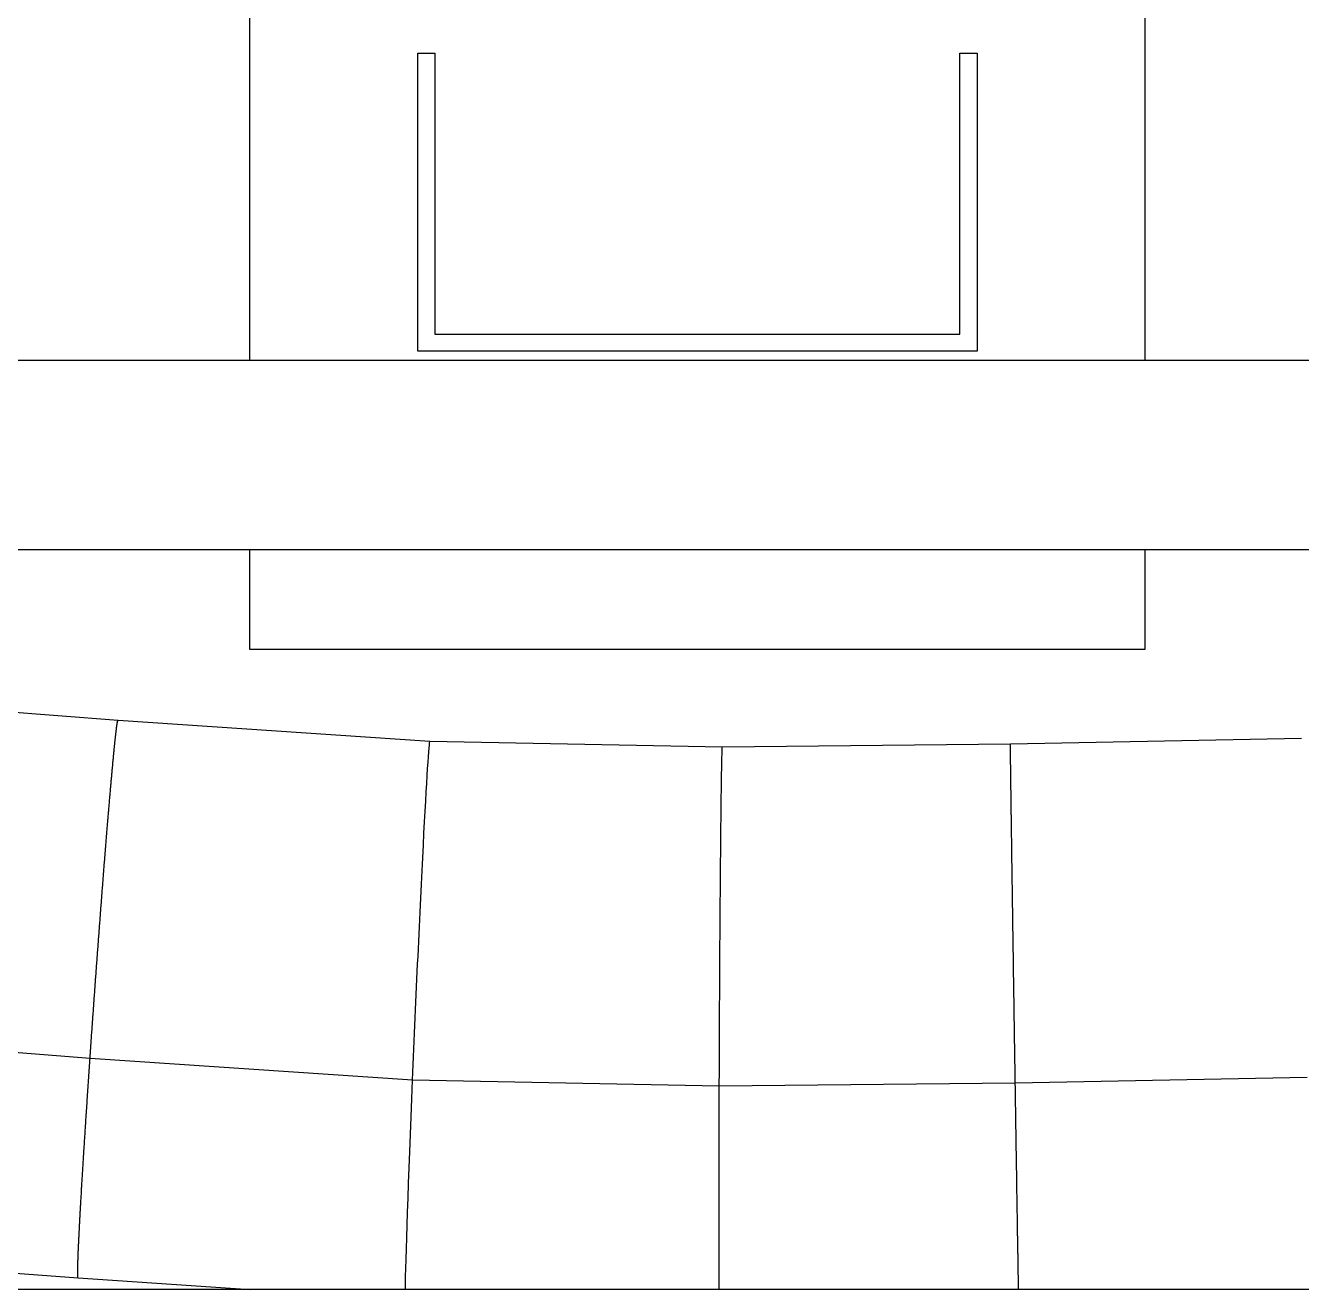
# Model space of a CAD drawing. Header units: millimetres. Extents: x -107267 to 109426, y -98906 to 83910.
# Drawn here: x 61369.7 to 61540.8, y 3720 to 3889.5 of the extents above; entities that cross this region are included whole.
import ezdxf

# ---------------------------------------------------------------- set-up
doc = ezdxf.new("R2010")
doc.units = ezdxf.units.MM
doc.layers.add('Top (Plan) View-HVACG_dwg', color=254, linetype='Continuous')

# ---------------------------------------------------------------- blocks, each defined once
blk = doc.blocks.new('*U232')
at = {"layer": 'Top (Plan) View-HVACG_dwg', "color": 0, "linetype": 'ByBlock', "lineweight": -2}
for p, q in [((160405.26, 165046.52), (160405.26, 165127.75)), ((160525.26, 165127.75), (160525.26, 165046.52)), ((160427.76, 165087.75), (160430.06, 165087.75)), ((160427.76, 165047.75), (160427.76, 165087.75)), ((160430.06, 165087.75), (160430.06, 165050.05)), ((160500.46, 165087.75), (160502.76, 165087.75)), ((160500.46, 165050.05), (160500.46, 165087.75)), ((160502.76, 165087.75), (160502.76, 165047.75)), ((160430.06, 165050.05), (160500.46, 165050.05)), ((160818.44, 165046.52), (160313.92, 165046.52)), ((160502.76, 165047.75), (160427.76, 165047.75)), ((160818.44, 165021.12), (160313.92, 165021.12)), ((160405.26, 165007.75), (160405.26, 165021.12)), ((160525.26, 165021.12), (160525.26, 165007.75)), ((160525.26, 165007.75), (160405.26, 165007.75)), ((160339.9, 165001.92), (160387.57, 164998.28)), ((160387.57, 164998.28), (160429.39, 164995.48)), ((160429.39, 164995.48), (160468.61, 164994.69)), ((160468.61, 164994.69), (160507.24, 164995.09)), ((160507.24, 164995.09), (160546.26, 164995.86)), ((160383.82, 164952.92), (160339.93, 164956.27)), ((160427.06, 164950.02), (160383.82, 164952.92)), ((160468.19, 164949.2), (160427.06, 164950.02)), ((160507.88, 164949.6), (160468.19, 164949.2)), ((160547.04, 164950.38), (160507.88, 164949.6)), ((160341.08, 164926.61), (160382.2, 164923.47)), ((160382.2, 164923.47), (160405.3, 164921.92)), ((160818.44, 164921.92), (160313.92, 164921.92))]:
    blk.add_line(p, q, dxfattribs=at)
at = {"layer": 'Top (Plan) View-HVACG_dwg', "color": 0, "linetype": 'ByBlock', "lineweight": -2, "extrusion": (0, 0, -1)}
for centre, major_axis, ratio, start_param, end_param in [((160427.77, 164958), (-1.63, -37.47), 0.009665, 1.355756, 3.141367), ((160468.43, 164957.19), (0.18, 37.5), 0.005484, -1.785527, -0.000083), ((160427.77, 164958), (-1.63, -37.47), 0.009665, 0.273206, 1.355756), ((160468.43, 164957.19), (0.18, 37.5), 0.005484, 3.488791, 4.497658)]:
    blk.add_ellipse(centre, major_axis=major_axis, ratio=ratio, start_param=start_param, end_param=end_param, dxfattribs=at)
at = {"layer": 'Top (Plan) View-HVACG_dwg', "color": 0, "linetype": 'ByBlock', "lineweight": -2}
for points, knots in [([(160383.82, 164952.92), (160383.83, 164953.07), (160383.85, 164953.36), (160383.88, 164953.81), (160383.91, 164954.26), (160383.94, 164954.71), (160383.97, 164955.16), (160384, 164955.61), (160384.03, 164956.06), (160384.06, 164956.51), (160384.1, 164956.96), (160384.13, 164957.42), (160384.16, 164957.87), (160384.19, 164958.32), (160384.22, 164958.78), (160384.26, 164959.23), (160384.29, 164959.69), (160384.32, 164960.14), (160384.35, 164960.6), (160384.39, 164961.05), (160384.42, 164961.51), (160384.45, 164961.97), (160384.49, 164962.42), (160384.52, 164962.88), (160384.55, 164963.33), (160384.58, 164963.78), (160384.62, 164964.24), (160384.65, 164964.69), (160384.68, 164965.14), (160384.72, 164965.6), (160384.75, 164966.05), (160384.78, 164966.5), (160384.82, 164966.95), (160384.85, 164967.4), (160384.88, 164967.85), (160384.92, 164968.29), (160384.95, 164968.74), (160384.98, 164969.18), (160385.02, 164969.63), (160385.05, 164970.07), (160385.08, 164970.51), (160385.12, 164970.95), (160385.15, 164971.39), (160385.18, 164971.82), (160385.21, 164972.26), (160385.25, 164972.69), (160385.28, 164973.12), (160385.31, 164973.55), (160385.35, 164973.98), (160385.38, 164974.4), (160385.41, 164974.83), (160385.44, 164975.25), (160385.48, 164975.67), (160385.51, 164976.09), (160385.54, 164976.5), (160385.57, 164976.91), (160385.61, 164977.32), (160385.64, 164977.73), (160385.67, 164978.14), (160385.7, 164978.54), (160385.73, 164978.94), (160385.76, 164979.34), (160385.8, 164979.73), (160385.83, 164980.12), (160385.86, 164980.51), (160385.89, 164980.9), (160385.92, 164981.28), (160385.95, 164981.66), (160385.98, 164982.04), (160386.01, 164982.41), (160386.04, 164982.79), (160386.07, 164983.15), (160386.1, 164983.52), (160386.13, 164983.88), (160386.16, 164984.24), (160386.19, 164984.59), (160386.22, 164984.94), (160386.25, 164985.29), (160386.28, 164985.63), (160386.3, 164985.97), (160386.33, 164986.31), (160386.36, 164986.64), (160386.39, 164986.97), (160386.42, 164987.29), (160386.44, 164987.61), (160386.47, 164987.93), (160386.5, 164988.24), (160386.52, 164988.55), (160386.55, 164988.85), (160386.58, 164989.15), (160386.6, 164989.45), (160386.63, 164989.74), (160386.65, 164990.03), (160386.68, 164990.31), (160386.7, 164990.59), (160386.73, 164990.86), (160386.75, 164991.13), (160386.78, 164991.4), (160386.8, 164991.66), (160386.83, 164991.92), (160386.85, 164992.17), (160386.87, 164992.42), (160386.89, 164992.66), (160386.92, 164992.9), (160386.94, 164993.13), (160386.96, 164993.36), (160386.98, 164993.58), (160387, 164993.8), (160387.02, 164994.01), (160387.04, 164994.22), (160387.06, 164994.43), (160387.08, 164994.63), (160387.1, 164994.82), (160387.12, 164995.01), (160387.14, 164995.19), (160387.16, 164995.37), (160387.18, 164995.54), (160387.2, 164995.71), (160387.21, 164995.88), (160387.23, 164996.03), (160387.25, 164996.19), (160387.26, 164996.33), (160387.28, 164996.48), (160387.3, 164996.61), (160387.31, 164996.75), (160387.33, 164996.87), (160387.34, 164996.99), (160387.36, 164997.11), (160387.37, 164997.22), (160387.38, 164997.32), (160387.4, 164997.42), (160387.41, 164997.52), (160387.42, 164997.61), (160387.43, 164997.69), (160387.45, 164997.77), (160387.46, 164997.84), (160387.47, 164997.91), (160387.48, 164997.97), (160387.49, 164998.02), (160387.5, 164998.07), (160387.51, 164998.12), (160387.52, 164998.16), (160387.53, 164998.19), (160387.53, 164998.22), (160387.54, 164998.24), (160387.55, 164998.26), (160387.56, 164998.27), (160387.56, 164998.28), (160387.57, 164998.28), (160387.57, 164998.28)], [0, 0, 0, 0, 0.003876, 0.0077519, 0.0116279, 0.0155039, 0.0193798, 0.0232558, 0.0271318, 0.0310078, 0.0348837, 0.0387597, 0.0426357, 0.0465116, 0.0503876, 0.0542636, 0.0581395, 0.0620155, 0.0658915, 0.0697674, 0.0736434, 0.0775194, 0.0813953, 0.0852713, 0.0891473, 0.0930233, 0.0968992, 0.1007752, 0.1046512, 0.1085271, 0.1124031, 0.1162791, 0.120155, 0.124031, 0.127907, 0.1317829, 0.1356589, 0.1395349, 0.1434109, 0.1472868, 0.1511628, 0.1550388, 0.1589147, 0.1627907, 0.1666667, 0.1705426, 0.1744186, 0.1782946, 0.1821705, 0.1860465, 0.1899225, 0.1937984, 0.1976744, 0.2015504, 0.2054264, 0.2093023, 0.2131783, 0.2170543, 0.2209302, 0.2248062, 0.2286822, 0.2325581, 0.2364341, 0.2403101, 0.244186, 0.248062, 0.251938, 0.255814, 0.2596899, 0.2635659, 0.2674419, 0.2713178, 0.2751938, 0.2790698, 0.2829457, 0.2868217, 0.2906977, 0.2945736, 0.2984496, 0.3023256, 0.3062016, 0.3100775, 0.3139535, 0.3178295, 0.3217054, 0.3255814, 0.3294574, 0.3333333, 0.3372093, 0.3410853, 0.3449612, 0.3488372, 0.3527132, 0.3565891, 0.3604651, 0.3643411, 0.3682171, 0.372093, 0.375969, 0.379845, 0.3837209, 0.3875969, 0.3914729, 0.3953488, 0.3992248, 0.4031008, 0.4069767, 0.4108527, 0.4147287, 0.4186047, 0.4224806, 0.4263566, 0.4302326, 0.4341085, 0.4379845, 0.4418605, 0.4457364, 0.4496124, 0.4534884, 0.4573643, 0.4612403, 0.4651163, 0.4689922, 0.4728682, 0.4767442, 0.4806202, 0.4844961, 0.4883721, 0.4922481, 0.496124, 0.5, 0.503876, 0.5077519, 0.5116279, 0.5155039, 0.5193798, 0.5232558, 0.5271318, 0.5310078, 0.5348837, 0.5387597, 0.5426357, 0.5465116, 0.5503876, 0.5542636, 0.5581395, 0.5620155, 0.5658915, 0.5685211, 0.5685211, 0.5685211, 0.5685211]), ([(160507.88, 164949.6), (160507.88, 164949.75), (160507.88, 164950.05), (160507.87, 164950.5), (160507.86, 164950.95), (160507.86, 164951.4), (160507.85, 164951.85), (160507.84, 164952.3), (160507.84, 164952.75), (160507.83, 164953.21), (160507.82, 164953.66), (160507.82, 164954.11), (160507.81, 164954.57), (160507.8, 164955.02), (160507.79, 164955.48), (160507.79, 164955.94), (160507.78, 164956.39), (160507.77, 164956.85), (160507.77, 164957.3), (160507.76, 164957.76), (160507.75, 164958.22), (160507.75, 164958.67), (160507.74, 164959.13), (160507.73, 164959.59), (160507.73, 164960.04), (160507.72, 164960.5), (160507.71, 164960.95), (160507.71, 164961.41), (160507.7, 164961.86), (160507.69, 164962.31), (160507.68, 164962.77), (160507.68, 164963.22), (160507.67, 164963.67), (160507.66, 164964.12), (160507.66, 164964.57), (160507.65, 164965.02), (160507.64, 164965.46), (160507.64, 164965.91), (160507.63, 164966.35), (160507.63, 164966.8), (160507.62, 164967.24), (160507.61, 164967.68), (160507.61, 164968.12), (160507.6, 164968.56), (160507.59, 164968.99), (160507.59, 164969.43), (160507.58, 164969.86), (160507.57, 164970.29), (160507.57, 164970.72), (160507.56, 164971.14), (160507.55, 164971.57), (160507.55, 164971.99), (160507.54, 164972.41), (160507.54, 164972.83), (160507.53, 164973.25), (160507.52, 164973.66), (160507.52, 164974.07), (160507.51, 164974.48), (160507.51, 164974.89), (160507.5, 164975.29), (160507.49, 164975.69), (160507.49, 164976.09), (160507.48, 164976.49), (160507.48, 164976.88), (160507.47, 164977.27), (160507.47, 164977.66), (160507.46, 164978.04), (160507.46, 164978.42), (160507.45, 164978.8), (160507.44, 164979.17), (160507.44, 164979.55), (160507.43, 164979.92), (160507.43, 164980.28), (160507.42, 164980.64), (160507.42, 164981), (160507.41, 164981.36), (160507.41, 164981.71), (160507.4, 164982.05), (160507.4, 164982.4), (160507.39, 164982.74), (160507.39, 164983.08), (160507.38, 164983.41), (160507.38, 164983.74), (160507.38, 164984.06), (160507.37, 164984.39), (160507.37, 164984.7), (160507.36, 164985.02), (160507.36, 164985.33), (160507.35, 164985.63), (160507.35, 164985.93), (160507.35, 164986.23), (160507.34, 164986.52), (160507.34, 164986.81), (160507.33, 164987.09), (160507.33, 164987.37), (160507.33, 164987.65), (160507.32, 164987.92), (160507.32, 164988.19), (160507.32, 164988.45), (160507.31, 164988.7), (160507.31, 164988.96), (160507.3, 164989.2), (160507.3, 164989.45), (160507.3, 164989.69), (160507.3, 164989.92), (160507.29, 164990.15), (160507.29, 164990.37), (160507.29, 164990.59), (160507.28, 164990.81), (160507.28, 164991.02), (160507.28, 164991.22), (160507.28, 164991.42), (160507.27, 164991.61), (160507.27, 164991.8), (160507.27, 164991.99), (160507.27, 164992.17), (160507.26, 164992.34), (160507.26, 164992.51), (160507.26, 164992.67), (160507.26, 164992.83), (160507.26, 164992.99), (160507.25, 164993.13), (160507.25, 164993.28), (160507.25, 164993.41), (160507.25, 164993.55), (160507.25, 164993.67), (160507.25, 164993.8), (160507.25, 164993.91), (160507.24, 164994.02), (160507.24, 164994.13), (160507.24, 164994.23), (160507.24, 164994.32), (160507.24, 164994.41), (160507.24, 164994.49), (160507.24, 164994.57), (160507.24, 164994.65), (160507.24, 164994.71), (160507.24, 164994.77), (160507.24, 164994.83), (160507.24, 164994.88), (160507.24, 164994.93), (160507.24, 164994.97), (160507.24, 164995), (160507.24, 164995.03), (160507.24, 164995.05), (160507.24, 164995.07), (160507.24, 164995.08), (160507.24, 164995.09), (160507.24, 164995.09), (160507.24, 164995.09)], [0, 0, 0, 0, 0.003876, 0.0077519, 0.0116279, 0.0155039, 0.0193798, 0.0232558, 0.0271318, 0.0310078, 0.0348837, 0.0387597, 0.0426357, 0.0465116, 0.0503876, 0.0542636, 0.0581395, 0.0620155, 0.0658915, 0.0697674, 0.0736434, 0.0775194, 0.0813953, 0.0852713, 0.0891473, 0.0930233, 0.0968992, 0.1007752, 0.1046512, 0.1085271, 0.1124031, 0.1162791, 0.120155, 0.124031, 0.127907, 0.1317829, 0.1356589, 0.1395349, 0.1434109, 0.1472868, 0.1511628, 0.1550388, 0.1589147, 0.1627907, 0.1666667, 0.1705426, 0.1744186, 0.1782946, 0.1821705, 0.1860465, 0.1899225, 0.1937984, 0.1976744, 0.2015504, 0.2054264, 0.2093023, 0.2131783, 0.2170543, 0.2209302, 0.2248062, 0.2286822, 0.2325581, 0.2364341, 0.2403101, 0.244186, 0.248062, 0.251938, 0.255814, 0.2596899, 0.2635659, 0.2674419, 0.2713178, 0.2751938, 0.2790698, 0.2829457, 0.2868217, 0.2906977, 0.2945736, 0.2984496, 0.3023256, 0.3062016, 0.3100775, 0.3139535, 0.3178295, 0.3217054, 0.3255814, 0.3294574, 0.3333333, 0.3372093, 0.3410853, 0.3449612, 0.3488372, 0.3527132, 0.3565891, 0.3604651, 0.3643411, 0.3682171, 0.372093, 0.375969, 0.379845, 0.3837209, 0.3875969, 0.3914729, 0.3953488, 0.3992248, 0.4031008, 0.4069767, 0.4108527, 0.4147287, 0.4186047, 0.4224806, 0.4263566, 0.4302326, 0.4341085, 0.4379845, 0.4418605, 0.4457364, 0.4496124, 0.4534884, 0.4573643, 0.4612403, 0.4651163, 0.4689922, 0.4728682, 0.4767442, 0.4806202, 0.4844961, 0.4883721, 0.4922481, 0.496124, 0.5, 0.503876, 0.5077519, 0.5116279, 0.5155039, 0.5193798, 0.5232558, 0.5271318, 0.5310078, 0.5348837, 0.5387597, 0.5426357, 0.5465116, 0.5503876, 0.5542636, 0.5581395, 0.5620155, 0.5658915, 0.5683211, 0.5683211, 0.5683211, 0.5683211]), ([(160382.2, 164923.47), (160382.2, 164923.47), (160382.2, 164923.47), (160382.2, 164923.47), (160382.19, 164923.48), (160382.19, 164923.5), (160382.18, 164923.52), (160382.18, 164923.55), (160382.17, 164923.58), (160382.17, 164923.62), (160382.17, 164923.66), (160382.16, 164923.71), (160382.16, 164923.77), (160382.16, 164923.83), (160382.16, 164923.89), (160382.16, 164923.97), (160382.16, 164924.04), (160382.16, 164924.12), (160382.16, 164924.21), (160382.16, 164924.3), (160382.16, 164924.4), (160382.16, 164924.51), (160382.16, 164924.62), (160382.16, 164924.73), (160382.17, 164924.85), (160382.17, 164924.98), (160382.17, 164925.11), (160382.18, 164925.24), (160382.18, 164925.38), (160382.19, 164925.53), (160382.19, 164925.68), (160382.2, 164925.84), (160382.2, 164926), (160382.21, 164926.17), (160382.21, 164926.34), (160382.22, 164926.52), (160382.23, 164926.7), (160382.24, 164926.89), (160382.24, 164927.08), (160382.25, 164927.28), (160382.26, 164927.48), (160382.27, 164927.69), (160382.28, 164927.9), (160382.29, 164928.12), (160382.3, 164928.34), (160382.31, 164928.57), (160382.32, 164928.8), (160382.34, 164929.04), (160382.35, 164929.28), (160382.36, 164929.53), (160382.37, 164929.78), (160382.39, 164930.03), (160382.4, 164930.29), (160382.41, 164930.56), (160382.43, 164930.83), (160382.44, 164931.1), (160382.46, 164931.38), (160382.47, 164931.66), (160382.49, 164931.95), (160382.5, 164932.24), (160382.52, 164932.53), (160382.54, 164932.83), (160382.55, 164933.14), (160382.57, 164933.44), (160382.59, 164933.76), (160382.61, 164934.07), (160382.63, 164934.39), (160382.65, 164934.71), (160382.66, 164935.04), (160382.68, 164935.37), (160382.7, 164935.71), (160382.72, 164936.05), (160382.74, 164936.39), (160382.76, 164936.74), (160382.79, 164937.09), (160382.81, 164937.44), (160382.83, 164937.8), (160382.85, 164938.16), (160382.87, 164938.52), (160382.9, 164938.89), (160382.92, 164939.26), (160382.94, 164939.63), (160382.97, 164940.01), (160382.99, 164940.39), (160383.01, 164940.77), (160383.04, 164941.15), (160383.06, 164941.54), (160383.09, 164941.93), (160383.11, 164942.33), (160383.14, 164942.73), (160383.16, 164943.12), (160383.19, 164943.53), (160383.22, 164943.93), (160383.24, 164944.34), (160383.27, 164944.75), (160383.3, 164945.16), (160383.32, 164945.58), (160383.35, 164945.99), (160383.38, 164946.41), (160383.41, 164946.83), (160383.43, 164947.25), (160383.46, 164947.68), (160383.49, 164948.11), (160383.52, 164948.54), (160383.55, 164948.97), (160383.58, 164949.4), (160383.61, 164949.83), (160383.64, 164950.27), (160383.66, 164950.71), (160383.69, 164951.15), (160383.72, 164951.59), (160383.75, 164952.03), (160383.79, 164952.47), (160383.81, 164952.77), (160383.82, 164952.92)], [0.5685211, 0.5685211, 0.5685211, 0.5685211, 0.5697674, 0.5736434, 0.5775194, 0.5813953, 0.5852713, 0.5891473, 0.5930233, 0.5968992, 0.6007752, 0.6046512, 0.6085271, 0.6124031, 0.6162791, 0.620155, 0.624031, 0.627907, 0.6317829, 0.6356589, 0.6395349, 0.6434109, 0.6472868, 0.6511628, 0.6550388, 0.6589147, 0.6627907, 0.6666667, 0.6705426, 0.6744186, 0.6782946, 0.6821705, 0.6860465, 0.6899225, 0.6937984, 0.6976744, 0.7015504, 0.7054264, 0.7093023, 0.7131783, 0.7170543, 0.7209302, 0.7248062, 0.7286822, 0.7325581, 0.7364341, 0.7403101, 0.744186, 0.748062, 0.751938, 0.755814, 0.7596899, 0.7635659, 0.7674419, 0.7713178, 0.7751938, 0.7790698, 0.7829457, 0.7868217, 0.7906977, 0.7945736, 0.7984496, 0.8023256, 0.8062016, 0.8100775, 0.8139535, 0.8178295, 0.8217054, 0.8255814, 0.8294574, 0.8333333, 0.8372093, 0.8410853, 0.8449612, 0.8488372, 0.8527132, 0.8565891, 0.8604651, 0.8643411, 0.8682171, 0.872093, 0.875969, 0.879845, 0.8837209, 0.8875969, 0.8914729, 0.8953488, 0.8992248, 0.9031008, 0.9069767, 0.9108527, 0.9147287, 0.9186047, 0.9224806, 0.9263566, 0.9302326, 0.9341085, 0.9379845, 0.9418605, 0.9457364, 0.9496124, 0.9534884, 0.9573643, 0.9612403, 0.9651163, 0.9689922, 0.9728682, 0.9767442, 0.9806202, 0.9844961, 0.9883721, 0.9922481, 0.996124, 1, 1, 1, 1]), ([(160508.33, 164921.92), (160508.33, 164921.95), (160508.32, 164922.03), (160508.32, 164922.16), (160508.32, 164922.31), (160508.32, 164922.47), (160508.31, 164922.63), (160508.31, 164922.8), (160508.31, 164922.97), (160508.31, 164923.15), (160508.3, 164923.33), (160508.3, 164923.52), (160508.3, 164923.71), (160508.29, 164923.91), (160508.29, 164924.11), (160508.28, 164924.32), (160508.28, 164924.53), (160508.28, 164924.75), (160508.27, 164924.97), (160508.27, 164925.2), (160508.27, 164925.43), (160508.26, 164925.67), (160508.26, 164925.91), (160508.25, 164926.16), (160508.25, 164926.41), (160508.25, 164926.67), (160508.24, 164926.93), (160508.24, 164927.19), (160508.23, 164927.46), (160508.23, 164927.74), (160508.22, 164928.02), (160508.22, 164928.3), (160508.21, 164928.59), (160508.21, 164928.88), (160508.2, 164929.17), (160508.2, 164929.47), (160508.19, 164929.78), (160508.19, 164930.09), (160508.18, 164930.4), (160508.18, 164930.71), (160508.17, 164931.03), (160508.17, 164931.36), (160508.16, 164931.69), (160508.16, 164932.02), (160508.15, 164932.36), (160508.15, 164932.69), (160508.14, 164933.04), (160508.14, 164933.38), (160508.13, 164933.74), (160508.13, 164934.09), (160508.12, 164934.45), (160508.11, 164934.81), (160508.11, 164935.17), (160508.1, 164935.54), (160508.1, 164935.91), (160508.09, 164936.29), (160508.08, 164936.66), (160508.08, 164937.04), (160508.07, 164937.43), (160508.07, 164937.81), (160508.06, 164938.2), (160508.05, 164938.59), (160508.05, 164938.99), (160508.04, 164939.39), (160508.04, 164939.79), (160508.03, 164940.19), (160508.02, 164940.6), (160508.02, 164941), (160508.01, 164941.42), (160508, 164941.83), (160508, 164942.24), (160507.99, 164942.66), (160507.98, 164943.08), (160507.98, 164943.5), (160507.97, 164943.93), (160507.96, 164944.35), (160507.96, 164944.78), (160507.95, 164945.21), (160507.94, 164945.64), (160507.94, 164946.08), (160507.93, 164946.51), (160507.92, 164946.95), (160507.92, 164947.39), (160507.91, 164947.83), (160507.9, 164948.27), (160507.9, 164948.71), (160507.89, 164949.16), (160507.89, 164949.45), (160507.88, 164949.6)], [0.668166, 0.668166, 0.668166, 0.668166, 0.6705426, 0.6744186, 0.6782946, 0.6821705, 0.6860465, 0.6899225, 0.6937984, 0.6976744, 0.7015504, 0.7054264, 0.7093023, 0.7131783, 0.7170543, 0.7209302, 0.7248062, 0.7286822, 0.7325581, 0.7364341, 0.7403101, 0.744186, 0.748062, 0.751938, 0.755814, 0.7596899, 0.7635659, 0.7674419, 0.7713178, 0.7751938, 0.7790698, 0.7829457, 0.7868217, 0.7906977, 0.7945736, 0.7984496, 0.8023256, 0.8062016, 0.8100775, 0.8139535, 0.8178295, 0.8217054, 0.8255814, 0.8294574, 0.8333333, 0.8372093, 0.8410853, 0.8449612, 0.8488372, 0.8527132, 0.8565891, 0.8604651, 0.8643411, 0.8682171, 0.872093, 0.875969, 0.879845, 0.8837209, 0.8875969, 0.8914729, 0.8953488, 0.8992248, 0.9031008, 0.9069767, 0.9108527, 0.9147287, 0.9186047, 0.9224806, 0.9263566, 0.9302326, 0.9341085, 0.9379845, 0.9418605, 0.9457364, 0.9496124, 0.9534884, 0.9573643, 0.9612403, 0.9651163, 0.9689922, 0.9728682, 0.9767442, 0.9806202, 0.9844961, 0.9883721, 0.9922481, 0.996124, 1, 1, 1, 1])]:
    blk.add_open_spline(points, degree=3, knots=knots, dxfattribs=at)

msp = doc.modelspace()

# ---------------------------------------------------------------- block references
at = {"layer": 'Top (Plan) View-HVACG_dwg'}
msp.add_blockref('*U232', (-99005.44, -161201.97), dxfattribs=at)

doc.saveas('drawing.dxf')
